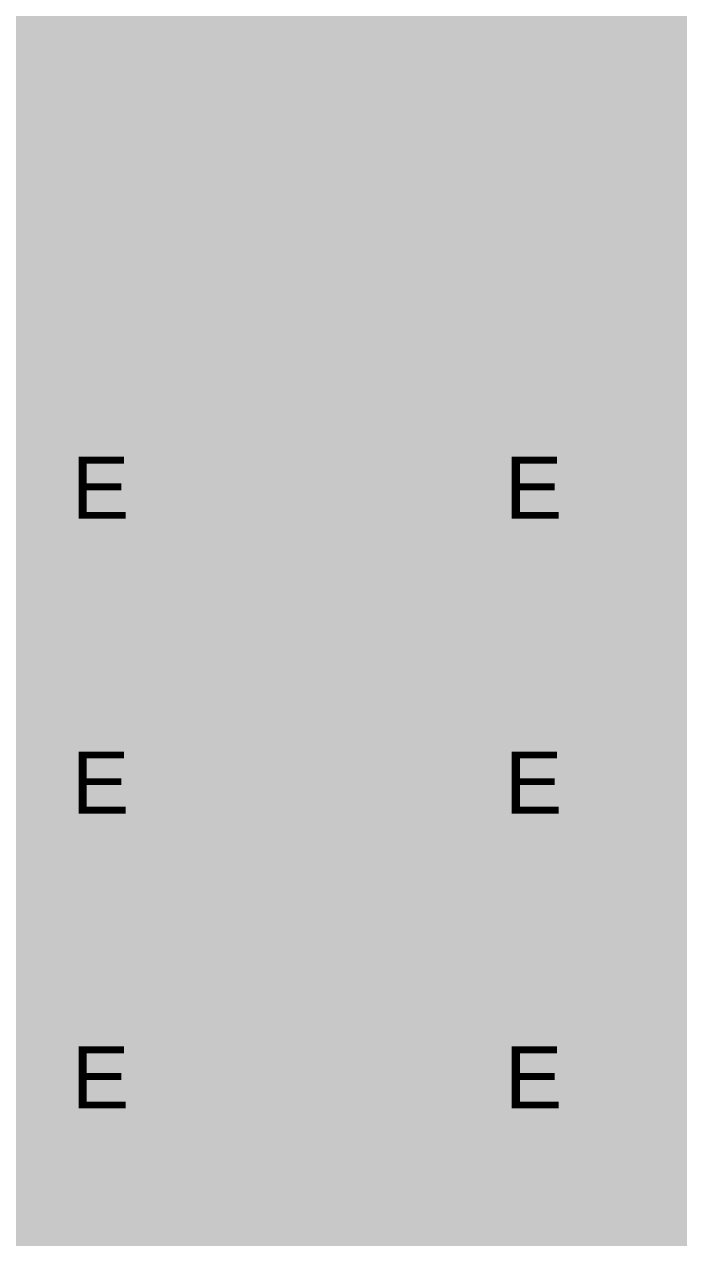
# Model space of a CAD drawing. Header units: inches. Extents: x 68 to 568, y 3 to 460.
# Drawn here: x 259.54 to 264.89, y 137.24 to 147.18 of the extents above; entities that cross this region are included whole.
import ezdxf

# ---------------------------------------------------------------- set-up
doc = ezdxf.new("R2010")
doc.units = ezdxf.units.IN
for name, color, linetype in [('Bottom Layer', 5, 'Continuous'), ('Bottom Solder', 6, 'Continuous'), ('Drill Drawing', 1, 'Continuous'), ('Layer 1', 16, 'Continuous'), ('Layer 2', 76, 'Continuous'), ('Top Layer', 1, 'Continuous'), ('Top Overlay', 2, 'Continuous'), ('Top Solder', 216, 'Continuous'), ('Via Holes', 16, 'Continuous')]:
    doc.layers.add(name, color=color, linetype=linetype)
doc.styles.add('Arial', font='', dxfattribs={"height": 0.2})
doc.styles.get('Arial').set_extended_font_data('Arial')

# ---------------------------------------------------------------- blocks, each defined once
blk = doc.blocks.new('760801401_301')
at = {"layer": 'Top Overlay'}
blk.add_lwpolyline([(4.55, -1.5, 0.2, 0.2, 1), (-48.45, -1.5, 0.2, 0.2, 1)], format="xyseb", close=True, dxfattribs=at)

msp = doc.modelspace()

# ---------------------------------------------------------------- hatches: boundary and pattern name
at = {"layer": 'Bottom Layer'}
h = msp.add_hatch(color=5, dxfattribs=at)
h.paths.add_polyline_path([(234.823, 148.0055), (271.399, 148.0055), (297.0784, 148.0055), (300.7106, 144.3733), (300.7106, 131.3939), (297.3578, 128.0411), (272.4404, 128.0411), (241.6048, 128.0411), (241.6048, 117.8049), (234.1091, 117.8049), (234.1091, 123.5453), (228.3968, 123.5453), (228.3968, 111.5438), (223.1644, 106.3114), (223.1644, 95.8085), (214.7062, 95.8085), (214.7062, 124.6885), (214.7062, 152.8823), (214.7062, 157.0987), (234.823, 157.0987)])
h.paths.add_polyline_path([(222.651, 153.6701), (222.157, 153.6701), (221.6724, 153.5737), (221.216, 153.3847), (220.8052, 153.1102), (220.4559, 152.7609), (220.1814, 152.3501), (219.9924, 151.8937), (219.896, 151.4091), (219.896, 150.9151), (219.9924, 150.4306), (220.1814, 149.9741), (220.4559, 149.5634), (220.8052, 149.214), (221.216, 148.9396), (221.6724, 148.7505), (222.157, 148.6541), (222.651, 148.6541), (223.1356, 148.7505), (223.592, 148.9396), (224.0028, 149.214), (224.3521, 149.5634), (224.6266, 149.9741), (224.8156, 150.4306), (224.912, 150.9151), (224.912, 151.4091), (224.8156, 151.8937), (224.6266, 152.3501), (224.3521, 152.7609), (224.0028, 153.1102), (223.592, 153.3847), (223.1356, 153.5737)], flags=0)
h.paths.add_polyline_path([(287.9385, 139.2438), (287.458, 139.1911), (286.997, 139.0458), (286.5732, 138.8133), (286.2029, 138.5025), (285.9003, 138.1255), (285.6771, 137.6968), (285.5418, 137.2327), (285.4997, 136.7511), (285.5523, 136.2706), (285.6977, 135.8096), (285.9302, 135.3858), (286.2409, 135.0155), (286.6179, 134.7129), (287.0467, 134.4897), (287.5108, 134.3544), (287.9923, 134.3123), (288.4728, 134.3649), (288.9339, 134.5103), (289.3577, 134.7428), (289.728, 135.0535), (290.0305, 135.4305), (290.2537, 135.8593), (290.389, 136.3234), (290.4311, 136.8049), (290.3785, 137.2854), (290.2331, 137.7465), (290.0006, 138.1703), (289.6899, 138.5406), (289.3129, 138.8431), (288.8842, 139.0664), (288.4201, 139.2016)], flags=0)
h.paths.add_polyline_path([(222.651, 127.0255), (222.1569, 127.0255), (221.6724, 126.9291), (221.216, 126.7401), (220.8052, 126.4656), (220.4559, 126.1163), (220.1814, 125.7055), (219.9923, 125.2491), (219.896, 124.7645), (219.896, 124.2705), (219.9923, 123.786), (220.1814, 123.3295), (220.4559, 122.9188), (220.8052, 122.5694), (221.216, 122.295), (221.6724, 122.1059), (222.1569, 122.0095), (222.651, 122.0095), (223.1355, 122.1059), (223.5919, 122.295), (224.0027, 122.5694), (224.352, 122.9188), (224.6265, 123.3295), (224.8156, 123.786), (224.9119, 124.2705), (224.9119, 124.7645), (224.8156, 125.2491), (224.6265, 125.7055), (224.352, 126.1163), (224.0027, 126.4656), (223.5919, 126.7401), (223.1355, 126.9291)], flags=0)
h.paths.add_polyline_path([(237.9472, 122.082), (237.617, 122.082), (237.2981, 121.9965), (237.0121, 121.8314), (236.7787, 121.598), (236.6136, 121.312), (236.5281, 120.9931), (236.5281, 120.6629), (236.6136, 120.344), (236.7787, 120.058), (237.0121, 119.8245), (237.2981, 119.6595), (237.617, 119.574), (237.9472, 119.574), (238.2661, 119.6595), (238.5521, 119.8245), (238.7856, 120.058), (238.9507, 120.344), (239.0361, 120.6629), (239.0361, 120.9931), (238.9507, 121.312), (238.7856, 121.598), (238.5521, 121.8314), (238.2661, 121.9965)], flags=0)
h = msp.add_hatch(color=5, dxfattribs=at)
edge = h.paths.add_edge_path()
edge.add_arc((260.1468, 143.4335), 0.3, 0, 360)
h = msp.add_hatch(color=5, dxfattribs=at)
edge = h.paths.add_edge_path()
edge.add_arc((263.689, 143.4335), 0.3, 0, 360)
h = msp.add_hatch(color=5, dxfattribs=at)
edge = h.paths.add_edge_path()
edge.add_arc((260.1468, 141.0205), 0.3, 0, 360)
h = msp.add_hatch(color=5, dxfattribs=at)
edge = h.paths.add_edge_path()
edge.add_arc((263.689, 141.0205), 0.3, 0, 360)
h = msp.add_hatch(color=5, dxfattribs=at)
edge = h.paths.add_edge_path()
edge.add_arc((260.1468, 138.6075), 0.3, 0, 360)
h = msp.add_hatch(color=5, dxfattribs=at)
edge = h.paths.add_edge_path()
edge.add_arc((263.689, 138.6075), 0.3, 0, 360)
at = {"layer": 'Bottom Solder'}
h = msp.add_hatch(color=6, dxfattribs=at)
edge = h.paths.add_edge_path()
edge.add_arc((260.1468, 143.4335), 0.4016, 0, 360)
h = msp.add_hatch(color=6, dxfattribs=at)
edge = h.paths.add_edge_path()
edge.add_arc((263.689, 143.4335), 0.4016, 0, 360)
h = msp.add_hatch(color=6, dxfattribs=at)
edge = h.paths.add_edge_path()
edge.add_arc((260.1468, 141.0205), 0.4016, 0, 360)
h = msp.add_hatch(color=6, dxfattribs=at)
edge = h.paths.add_edge_path()
edge.add_arc((263.689, 141.0205), 0.4016, 0, 360)
h = msp.add_hatch(color=6, dxfattribs=at)
edge = h.paths.add_edge_path()
edge.add_arc((260.1468, 138.6075), 0.4016, 0, 360)
h = msp.add_hatch(color=6, dxfattribs=at)
edge = h.paths.add_edge_path()
edge.add_arc((263.689, 138.6075), 0.4016, 0, 360)
at = {"layer": 'Layer 1'}
h = msp.add_hatch(color=16, dxfattribs=at)
edge = h.paths.add_edge_path()
edge.add_arc((260.1468, 143.4335), 0.3, 0, 360)
h = msp.add_hatch(color=16, dxfattribs=at)
edge = h.paths.add_edge_path()
edge.add_arc((263.689, 143.4335), 0.3, 0, 360)
h = msp.add_hatch(color=16, dxfattribs=at)
edge = h.paths.add_edge_path()
edge.add_arc((260.1468, 141.0205), 0.3, 0, 360)
h = msp.add_hatch(color=16, dxfattribs=at)
edge = h.paths.add_edge_path()
edge.add_arc((263.689, 141.0205), 0.3, 0, 360)
h = msp.add_hatch(color=16, dxfattribs=at)
edge = h.paths.add_edge_path()
edge.add_arc((260.1468, 138.6075), 0.3, 0, 360)
h = msp.add_hatch(color=16, dxfattribs=at)
edge = h.paths.add_edge_path()
edge.add_arc((263.689, 138.6075), 0.3, 0, 360)
at = {"layer": 'Layer 2'}
h = msp.add_hatch(color=76, dxfattribs=at)
edge = h.paths.add_edge_path()
edge.add_arc((260.1468, 143.4335), 0.3, 0, 360)
h = msp.add_hatch(color=76, dxfattribs=at)
edge = h.paths.add_edge_path()
edge.add_arc((263.689, 143.4335), 0.3, 0, 360)
h = msp.add_hatch(color=76, dxfattribs=at)
edge = h.paths.add_edge_path()
edge.add_arc((260.1468, 141.0205), 0.3, 0, 360)
h = msp.add_hatch(color=76, dxfattribs=at)
edge = h.paths.add_edge_path()
edge.add_arc((263.689, 141.0205), 0.3, 0, 360)
h = msp.add_hatch(color=76, dxfattribs=at)
edge = h.paths.add_edge_path()
edge.add_arc((260.1468, 138.6075), 0.3, 0, 360)
h = msp.add_hatch(color=76, dxfattribs=at)
edge = h.paths.add_edge_path()
edge.add_arc((263.689, 138.6075), 0.3, 0, 360)
at = {"layer": 'Top Layer'}
msp.add_hatch(color=1, dxfattribs=at).paths.add_polyline_path([(269.1638, 128.1173), (250.484, 128.1173), (250.484, 163.576), (269.1638, 163.576)])
h = msp.add_hatch(color=1, dxfattribs=at)
edge = h.paths.add_edge_path()
edge.add_arc((260.1468, 143.4335), 0.3, 0, 360)
h = msp.add_hatch(color=1, dxfattribs=at)
edge = h.paths.add_edge_path()
edge.add_arc((263.689, 143.4335), 0.3, 0, 360)
h = msp.add_hatch(color=1, dxfattribs=at)
edge = h.paths.add_edge_path()
edge.add_arc((260.1468, 141.0205), 0.3, 0, 360)
h = msp.add_hatch(color=1, dxfattribs=at)
edge = h.paths.add_edge_path()
edge.add_arc((263.689, 141.0205), 0.3, 0, 360)
h = msp.add_hatch(color=1, dxfattribs=at)
edge = h.paths.add_edge_path()
edge.add_arc((260.1468, 138.6075), 0.3, 0, 360)
h = msp.add_hatch(color=1, dxfattribs=at)
edge = h.paths.add_edge_path()
edge.add_arc((263.689, 138.6075), 0.3, 0, 360)
at = {"layer": 'Top Solder'}
h = msp.add_hatch(color=216, dxfattribs=at)
edge = h.paths.add_edge_path()
edge.add_arc((260.1468, 143.4335), 0.4016, 0, 360)
h = msp.add_hatch(color=216, dxfattribs=at)
edge = h.paths.add_edge_path()
edge.add_arc((263.689, 143.4335), 0.4016, 0, 360)
h = msp.add_hatch(color=216, dxfattribs=at)
edge = h.paths.add_edge_path()
edge.add_arc((260.1468, 141.0205), 0.4016, 0, 360)
h = msp.add_hatch(color=216, dxfattribs=at)
edge = h.paths.add_edge_path()
edge.add_arc((263.689, 141.0205), 0.4016, 0, 360)
h = msp.add_hatch(color=216, dxfattribs=at)
edge = h.paths.add_edge_path()
edge.add_arc((260.1468, 138.6075), 0.4016, 0, 360)
h = msp.add_hatch(color=216, dxfattribs=at)
edge = h.paths.add_edge_path()
edge.add_arc((263.689, 138.6075), 0.4016, 0, 360)
at = {"layer": 'Via Holes'}
h = msp.add_hatch(color=7, dxfattribs=at)
edge = h.paths.add_edge_path()
edge.add_arc((260.1468, 143.4335), 0.15, 0, 360)
h = msp.add_hatch(color=7, dxfattribs=at)
edge = h.paths.add_edge_path()
edge.add_arc((263.689, 143.4335), 0.15, 0, 360)
h = msp.add_hatch(color=7, dxfattribs=at)
edge = h.paths.add_edge_path()
edge.add_arc((260.1468, 141.0205), 0.15, 0, 360)
h = msp.add_hatch(color=7, dxfattribs=at)
edge = h.paths.add_edge_path()
edge.add_arc((263.689, 141.0205), 0.15, 0, 360)
h = msp.add_hatch(color=7, dxfattribs=at)
edge = h.paths.add_edge_path()
edge.add_arc((260.1468, 138.6075), 0.15, 0, 360)
h = msp.add_hatch(color=7, dxfattribs=at)
edge = h.paths.add_edge_path()
edge.add_arc((263.689, 138.6075), 0.15, 0, 360)

# ---------------------------------------------------------------- linework, layer by layer
at = {"layer": 'Top Layer'}
msp.add_lwpolyline([(256.577, 132.5485, 1.8, 1.8, 0), (263.8552, 139.8267, 1.8, 1.8, 0)], format="xyseb", dxfattribs=at)
msp.add_lwpolyline([(263.4052, 139.8267, 0.9, 0.9, 1), (264.3052, 139.8267, 0.9, 0.9, 1)], format="xyseb", close=True, dxfattribs=at)

# ---------------------------------------------------------------- block references
at = {"rotation": 40}
msp.add_blockref('760801401_301', (303.8159, 152.0363), dxfattribs=at)

# ---------------------------------------------------------------- texts
at = {"layer": 'Drill Drawing', "style": 'Arial'}
for p in [(259.9267, 143.1288), (263.4689, 143.1288), (259.9267, 140.7158), (263.4689, 140.7158), (259.9267, 138.3028), (263.4689, 138.3028)]:
    msp.add_text('E', height=0.508, dxfattribs=at).set_placement(p)

doc.saveas('drawing.dxf')
